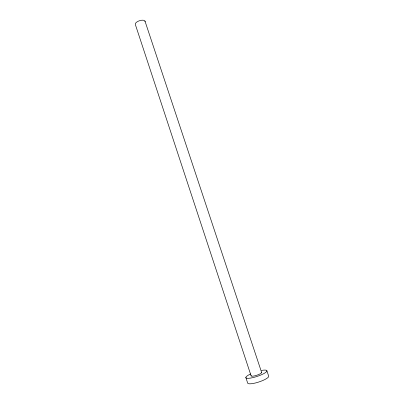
<?xml version="1.0" encoding="UTF-8"?>
<svg xmlns="http://www.w3.org/2000/svg" width="404" height="404" viewBox="0 0 404 404"><rect width="100%" height="100%" fill="white"/><g stroke="black" fill="none" stroke-linecap="round" stroke-linejoin="round"><path stroke-width="0.61" d="M266.913 370.832L268.726 376.276A11.09 2.449 -18.3 0 1 258.232 382.194A11.09 2.449 -18.3 0 1 247.617 382.906L245.834 377.472M145.006 21.17L261.63 372.468M251.096 375.851L135.355 24.553A5.116 2.227 -18.3 0 1 139.915 20.589A5.116 2.227 -18.3 0 1 145.061 21.76M261.398 372.225A5.535 1.167 -18.3 0 1 256.52 375.346A5.535 1.167 -18.3 0 1 251.248 375.483M261.524 370.438A11.075 2.338 -18.3 0 1 264.635 373.129A11.075 2.338 -18.3 0 1 248.596 378.306A11.075 2.338 -18.3 0 1 250.581 373.973"/></g></svg>
